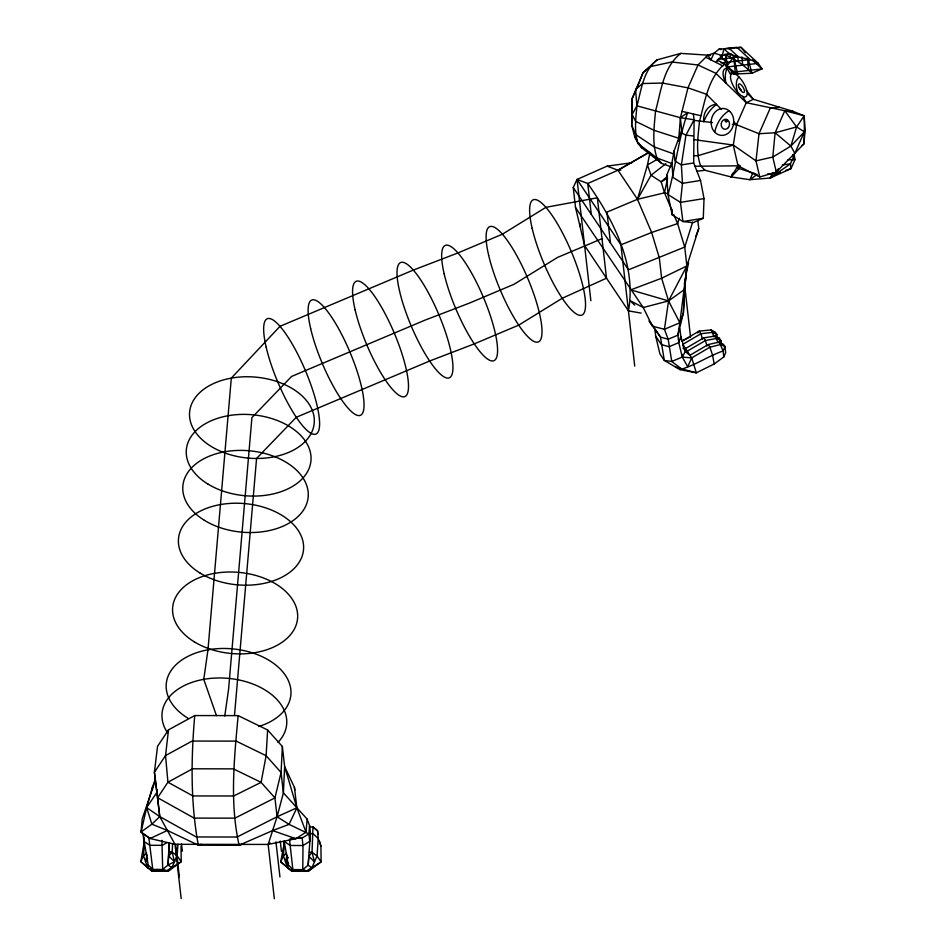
<?xml version="1.0" encoding="UTF-8"?>
<svg xmlns="http://www.w3.org/2000/svg" width="946" height="946" viewBox="0 0 946 946"><rect width="100%" height="100%" fill="white"/><g stroke="black" fill="none" stroke-linecap="round" stroke-linejoin="round"><path stroke-width="1.42" d="M152.412 789.981L152.424 787.178L155.392 778.865M580.052 226.52L580.123 223.705M733.363 74.072L751.904 73.256L762.038 68.904L758.243 63.358L741.025 47.324L718.984 49.204L714.124 53.153L707.868 55.199L698.018 64.978L687.979 87.848L680.411 117.694L681.64 130.359L674.167 150.769L671.944 162.617L666.682 175.27L668.006 194.569L672.157 214.813L682.917 221.53L693.134 222.665L703.28 218.278L704.037 198.589L700.525 180.461L693.69 162.96L694.092 119.752L693.359 113.851M169.452 843.099L168.033 864.999L162.688 869.445L152.779 869.433L148.203 864.975L142.811 833.71L141.072 831.96L142.219 818.893L155.44 780.131M181.183 898.57L174.998 844.317L159.756 816.587L154.399 772.291L157.544 746.323L168.518 729.839L194.734 715.554L238.144 715.614L267.623 729.969L282.357 746.5L281.08 772.468L283.398 792.831L277.083 816.753L268.156 844.435L274.34 898.7M684.195 295.802L683.343 313.197L677.904 335.156L678.755 342.629L682.255 357.056L687.718 366.717L691.703 357.907L709.938 347.217L720.84 344.439L724.979 346.65L725.665 352.657L723.785 356.938L714.218 363.974L696.339 372.819L679.902 369.614L664.305 360.426L659.918 353.887L655.684 336.137L654.833 328.664L649.831 321.711M684.396 291.463L686.879 265.921L698.751 228.53L697.758 219.827M181.041 846.008L181.206 861.723L171.865 867.636L168.033 864.999L169.157 842.614M172.61 843.489L172.125 852.062L174.502 861.723L168.033 864.999M283.374 847.569L280.726 861.853L292.03 871.29L308.313 871.313L321.108 861.912L317.052 855.988L312.026 852.251L308.904 856.307L314.486 861.912L312.026 852.251L312.984 826.981L309.389 826.97M267.623 729.969L266.122 755.7L261.084 782.354L274.931 797.892L277.083 816.753L289.074 824.368L308.881 833.934L309.732 841.408L302.98 845.511L290.197 845.488L284.167 841.372L288.305 865.164L287.643 867.801L292.267 870.817L306.764 870.84L321.108 861.912L320.942 846.197L319.381 840.805M688.582 262.917L685.779 275.794L683.343 313.197L679.855 322.763L677.904 335.156L668.183 339.259L660.485 337.095L648.944 320.966M144.312 844.104L143.532 855.752L140.824 861.664L151.987 871.1L168.27 871.124L181.206 861.723L177.15 855.799L172.125 852.062L169.5 851.944M177.931 844.151L177.15 855.799L171.865 867.636L168.27 871.124L162.688 869.445L161.908 840.332M284.403 841.384L283.433 855.941L280.726 861.853L292.03 871.29L292.87 869.622L289.488 839.268M282.357 746.5L284.64 766.556L283.398 792.831L307.154 819.118L309.602 825.692L310.454 833.166L308.136 865.2L302.791 869.634L292.87 869.622L285.538 861.865L287.028 854.983M238.144 715.614C234.23 758.609 229.582 802.622 239.113 845.216L241.975 844.4M234.49 715.46L256.567 458.467L296.275 417.281L429.614 361.029L474.242 343.895L518.692 325.14L562.208 298.286L606.504 278.183L597.352 197.809L545.925 207.328L502.409 234.194L457.959 252.937L413.331 270.071L279.992 326.323L231.309 378.116A62.554 40.654 5 0 0 211.195 446.441A62.554 40.654 5 0 0 313.244 428.266A62.554 40.654 5 0 0 231.309 378.116L207.966 649.831L203.768 679.334L216.445 715.59M144.017 837.056L143.662 841.183L149.693 845.298L162.476 845.322L166.981 842.579M157.734 869.433L160.122 871.112M288.305 865.164L288.518 862.622M297.824 869.622L300.166 871.301M142.811 833.71L150.071 838.511L174.998 844.317L268.156 844.435L295.885 838.712L306.019 832.184L307.154 819.118M309.602 825.692L308.881 833.934L302.129 838.038L290.422 838.7M309.732 841.408L310.454 833.166M308.904 856.307L308.136 865.2L311.908 867.825L308.313 871.313L302.791 869.634L302.98 845.511L302.129 838.038L297.02 838.026M710.529 55.329L680.813 53.39L657.127 59.846C643.103 70.595 641.423 89.965 636.918 105.834C635.878 118.356 633.926 131.399 638.112 143.556L641.707 147.812L661.526 163.362L670.785 166.709M748.251 94.352L753.383 99.295L792.914 111.285L804.171 115.814L805.176 129.909L803.899 143.969L776.311 172.113L759.744 176.985L738.01 165.81L694.849 166.248M678.578 141.108L680.411 117.694L687.683 112.598C678.306 139.239 675.586 167.537 668.006 194.569L680.458 202.349L704.037 198.589M792.914 111.285L784.802 110.741L775.117 132.771L772.799 157.048L776.311 172.113L777.47 169.476M194.734 715.554C191.033 758.479 190.453 802.681 198.317 845.168L239.113 845.216L272.614 830.588L289.074 824.368L296.867 807.813L294.419 787.368L284.64 766.556L296.867 807.813L306.019 832.184M685.779 275.794L679.855 322.763L664.423 329.279L652.468 326.228L643.221 307.521L575.523 207.541L573.241 187.474L577.048 179.444L607.119 166.129L631.987 162.724M641.175 313.114L628.44 310.867C636.682 265.022 613.434 219.862 587.75 183.5L577.048 179.444L590.872 300.745M168.518 729.839L165.538 755.558L167.927 782.224L157.615 797.726L159.756 816.587L151.88 824.179L141.072 831.96L150.071 838.511L167.383 830.446L198.317 845.168L201.179 844.352M157.06 789.744L156.717 792.665L146.654 807.6L141.072 831.96M144.218 842.117L140.824 861.664L151.987 871.1L152.779 869.433L148.841 837.825L151.395 837.837M283.634 846.138L284.285 841.029M224.77 716.016L228.577 689.327L251.92 417.612L291.616 376.413L424.955 320.162L469.583 303.039L514.033 284.285L557.561 257.418L601.999 238.676M673.777 214.6L677.608 223.575L684.727 247.06L686.879 265.921L668.55 300.934L664.423 329.279L668.183 339.259L671.755 361.478L681.274 368.751L696.339 372.819L691.703 357.907L682.669 344.439L700.903 333.749L712.716 332.318L716.855 334.529L717.257 338.136M696.54 171.285L705.018 170.292L731.092 176.937L738.01 165.81L733.28 145.057L736.556 124.718L746.24 102.688L753.383 99.295L746.193 90.142M649.843 153.086L647.454 164.959L637.474 199.299L651.64 232.491L659.315 257.856L661.644 278.219L668.55 300.934L679.855 322.763M672.133 210.757L664.494 192.842L667.308 179.433M147.103 854.782L145.566 861.676L147.611 858.318M170.718 867.636L171.865 867.636L166.709 870.651L152.211 870.627L147.6 867.6L148.203 864.975M167.383 830.446L151.88 824.179L146.654 807.6L152.424 787.178M693.572 139.559L733.28 145.057L755.996 160.867L772.799 157.048L790.88 146.086L796.591 126.941L804.171 115.814L784.802 110.741L746.24 102.688L715.684 73.22L698.018 64.978L671.695 61.998L649.843 66.728L642.961 72.807L632.188 98.55L631.703 125.239L634.683 136.721L638.112 143.556L657.032 158.041L661.526 163.362M679.252 218.219L677.608 223.575L651.64 232.491L620.907 244.825L634.731 366.126M692.649 222.133L684.727 247.06L628.475 269.811L573.241 187.474M695.783 236.488L698.751 228.53M639.579 81.723L642.961 72.807L657.127 59.846M805.176 129.909L794.853 153.382L790.88 146.086L775.117 132.771L758.999 133.717L736.556 124.718L732.346 124.352M311.908 867.825L317.052 855.988L318.223 838.523L317.56 830.765L312.984 826.981L317.56 830.765L317.951 834.372M639.011 83.023L632.188 98.55L631.703 125.239L635.866 134.675L654.218 146.937L673.375 153.784M785.677 170.457L790.998 168.66L790.442 163.812L794.333 154.967L794.877 159.803L790.998 168.66L770.233 178.014L749.871 179.705L731.092 176.937L732.748 173.153M731.092 176.937L739.204 168.494L740.399 165.786M752.756 173.142L749.871 179.705L757.249 174.371M782.295 165.03L790.442 163.812L770.233 178.014L772.575 172.692M770.233 178.014L776.359 173.591L778.57 168.565M679.938 328.889L680.789 336.362L685.271 351.581L682.255 357.056L671.755 361.478L664.305 360.426L660.485 337.095L658.369 333.938M721.514 109.499L706.437 94.257L687.979 87.848L662.46 83.035L642.452 83.555L635.558 89.633L636.918 105.834L632.153 114.466L635.582 121.313L653.863 130.229L678.53 138.187M285.538 861.865L288.364 857.395M715.235 336.847L716.855 334.529L715.259 332.164L711.12 329.941L699.141 331.112L682.113 341.092M717.364 60.662L718.984 58.356M726.587 66.776L733.765 56.594L737.785 56.133M719.291 342.89L720.947 340.631L719.35 338.266L715.211 336.043L703.694 337.888L685.448 348.577L683.071 348.317L687.21 351.214L687.931 353.52M697.651 332.897L699.141 331.112L700.903 333.749L702.488 339.307M715.945 62.436L722.283 55.601L723.974 48.624C732.346 59.267 747.636 56.382 758.243 63.358L727.19 66.953L725.582 54.135M790.88 146.086L804.407 131.801L804.171 115.814M680.813 53.39C663.276 66.835 661.171 91.041 655.543 110.883C654.23 126.528 651.794 142.834 657.032 158.041L672.192 163.634M146.665 852.961L143.532 855.752L147.6 867.6M286.567 853.15L283.433 855.941L287.643 867.801M667.569 176.169L661.159 181.833L664.494 192.842L668.656 193.895M665.854 163.693L651.049 175.246L637.474 199.299L606.954 212.129L610.466 242.956M801.546 145.684L803.899 143.969L804.407 131.801L796.591 126.941L784.802 110.741M668.55 300.934L684.384 289.582L686.879 265.921L661.644 278.219L630.769 289.878L668.55 300.934L643.221 307.521L629.598 300.367L634.742 305.097M268.156 844.435L270.308 843.004M679.902 369.614C695.144 365.487 708.211 356.11 723.111 350.954L724.979 346.65L723.394 344.285L719.256 342.062L708.176 344.581L689.93 355.27L685.271 351.581M687.21 351.214L705.456 340.525L716.808 338.42L720.947 340.631L721.36 344.238M667.592 178.096L661.159 181.833L651.049 175.246L647.454 164.959L657.364 159.295M648.873 152.483L617.975 170.233L587.75 183.5L591.262 214.328M649.086 152.33L617.975 170.233L607.119 166.129M681.735 341.21L690.308 336.741M296.867 807.813L277.083 816.753L237.044 837.021L196.248 836.962L159.756 816.587L146.654 807.6M657.73 332.85L655.543 329.716M767.537 173.958L776.359 173.591L780.355 172.243M733.28 145.057L697.923 155.688L693.524 155.7M775.117 132.771L796.591 126.941M664.494 192.842L637.474 199.299L617.975 170.233L620.848 170.067M693.69 162.96L681.368 164.923L674.865 160.855L674.167 150.769M700.525 180.461L682.48 183.335L672.949 177.387L671.944 162.617M703.28 218.278L682.917 221.53L680.458 202.349L682.48 183.335L681.368 164.923L685.956 135.136L694.092 119.752L680.411 117.694L636.918 105.834M725.062 48.672L736.946 47.3L750.119 59.574L721.077 62.933M728.325 48.79L733.978 48.14M736.792 47.808L741.025 47.324L745.413 52.846M727.013 54.076L729.52 53.792L722.283 55.601L714.124 53.153L710.86 59.858L707.868 55.199M718.203 59.338L738.495 56.997L729.496 48.601M731.187 72.464L762.038 68.904L752.484 60M779.516 107.336L770.328 107.939L758.999 133.717L755.996 160.867L759.744 176.985M310.406 833.674L313.067 833.686L318.223 838.523L320.942 846.197M168.766 852.062L172.125 852.062L168.814 856.118L174.502 861.723M309.366 852.251L312.026 852.251M787.971 159.791L794.877 159.803L792.736 154.588M716.891 338.136L719.35 338.266L719.634 340.666M712.539 122.59L693.844 120.331M691.703 357.907L682.255 357.056L682.054 354.289M693.406 135.964L685.956 135.136L682.042 133.268L681.64 130.359M718.984 49.204L721.372 49.547M682.019 111.356L700.915 115.743M736.414 167.667L755.866 173.922M675.55 367.048L681.274 368.751M272.614 830.588L295.885 838.712M724.518 54.371C734.865 59.101 743.958 64.907 751.904 73.256L747.896 57.848M726.575 67.19L729.106 68.419L733.599 74.131M722.827 65.889L705.775 57.28M717.198 60.047L724.719 63.95L729.106 68.419M730.667 53.792L733.765 56.594L737.691 74.261L727.19 66.953L726.02 54.596M720.202 55.92L726.351 62.318M733.552 121.679L736.556 124.718M705.018 170.292L700.631 165.822C695.452 151.561 698.16 136.141 699.449 121.443C705.054 101.506 707.927 78.045 724.719 63.95L730.69 74.699M711.12 329.941L714.076 336.871M715.211 336.043L718.049 342.618M703.694 337.888L705.456 340.525L706.981 346.011M708.176 344.581L709.938 347.217L712.527 355.081L714.218 363.974M577.048 179.444L620.907 244.825M655.684 336.137L661.337 344.569L669.035 346.733L678.755 342.629L680.789 336.362L680.99 339.117M628.44 310.867L584.581 245.487L575.523 207.541M634.683 136.721L637.025 140.422M638.585 142.881L641.707 147.812M742.681 96.279L746.24 102.688M682.669 344.439L683.769 347.939M666.682 175.27L667.498 179.563M294.419 787.368L294.833 790.17M776.075 171.072L776.359 173.591M738.755 164.521L739.204 168.494M719.338 342.842L719.256 342.062L723.111 350.954L723.785 356.938M684.372 282.889L690.533 336.989M280.276 841.089L281.435 851.27M275.936 841.798L279.945 877.001M181.514 843.867L182.341 851.14M175.684 844.601L179.35 876.859M747.435 57.848L748.629 70.453M741.936 56.926L742.716 65.156M737.845 56.855L738.235 60.946M733.765 56.594L735.219 72.002M729.993 53.934L730.371 57.931M721.881 54.868L722.259 58.865M671.778 209.255L672.157 214.813M714.715 132.168A31.691 26.476 -83 0 1 728.976 110.729M737.442 91.963A31.691 12.097 58.4 0 1 739.122 77.123M167.466 732.712A62.554 40.654 5 0 1 227.88 678.329A62.554 40.654 5 0 1 278.041 742.326M187.852 718.156A62.554 40.654 5 0 1 186.433 657.151A62.554 40.654 5 0 1 279.295 668.124A62.554 40.654 5 0 1 258.672 726.528M739.583 88.215L740.978 90.047L739.583 88.215M281.08 772.468L274.931 797.892L234.904 818.16L194.107 818.101L157.615 797.726L154.399 772.291L165.538 755.558L192.144 741.061L236.204 741.12L266.122 755.7L281.08 772.468M192.57 768.802L167.927 782.224L192.913 795.941L233.709 795.988L261.084 782.354L233.366 768.862L192.57 768.802M730.17 111.687L727.77 109.771A13.504 11.281 -83 0 0 711.144 121.798A13.504 11.281 -83 0 0 726.67 134.19A13.504 11.281 -83 0 0 730.17 111.687M738.507 93.216L736.366 90.71A13.504 5.156 58.4 0 1 732.642 73.374A13.504 5.156 58.4 0 1 746.489 89.61A13.504 5.156 58.4 0 1 738.507 93.216M716.5 104.427A15.16 12.653 89.8 0 0 703.777 121.821A38.337 31.998 89.8 0 1 716.5 104.427M727.226 68.455A38.337 17.04 57.9 0 0 725.889 83.059A15.16 6.74 57.9 0 1 727.226 68.455M728.408 127.533A5.002 4.174 -83 0 0 726.292 119.397A5.002 4.174 -83 0 0 721.337 125.96A5.002 4.174 -83 0 0 728.408 127.533M726.812 121.62A1.194 0.993 -83 0 0 726.528 119.598A1.194 0.993 -83 0 0 725.192 120.982A1.194 0.993 -83 0 0 726.812 121.62M738.708 86.926A5.002 1.904 58.4 0 0 744.029 92.46A5.002 1.904 58.4 0 0 741.534 85.223A5.002 1.904 58.4 0 0 738.708 86.926M207.919 484.056A62.554 40.654 5 0 0 309.969 465.881A62.554 40.654 5 0 0 228.033 415.743A62.554 40.654 5 0 0 207.919 484.056M266.204 347.324A62.554 14.935 67.1 0 0 314.391 434.344A62.554 14.935 67.1 0 0 294.253 347.572A62.554 14.935 67.1 0 0 266.204 347.324M310.655 328.569A62.554 14.935 67.1 0 0 358.841 415.601A62.554 14.935 67.1 0 0 338.692 328.83A62.554 14.935 67.1 0 0 310.655 328.569M355.105 309.827A62.554 14.935 67.1 0 0 403.28 396.847A62.554 14.935 67.1 0 0 383.142 310.075A62.554 14.935 67.1 0 0 355.105 309.827M399.555 291.072A62.554 14.935 67.1 0 0 447.73 378.093A62.554 14.935 67.1 0 0 427.592 291.321A62.554 14.935 67.1 0 0 399.555 291.072M444.182 273.938A62.554 14.935 67.1 0 0 492.358 360.97A62.554 14.935 67.1 0 0 472.22 274.198A62.554 14.935 67.1 0 0 444.182 273.938M532.149 228.329A62.554 14.935 67.1 0 0 580.336 315.361A62.554 14.935 67.1 0 0 560.186 228.589A62.554 14.935 67.1 0 0 532.149 228.329M488.633 255.195A62.554 14.935 67.1 0 0 536.808 342.216A62.554 14.935 67.1 0 0 516.67 255.444A62.554 14.935 67.1 0 0 488.633 255.195M194.273 641.814A62.696 40.737 5 0 0 296.583 623.639A62.696 40.737 5 0 0 214.506 573.359A62.696 40.737 5 0 0 194.273 641.814M200.114 573.099A62.755 40.784 5 0 0 302.531 554.924A62.755 40.784 5 0 0 220.394 504.573A62.755 40.784 5 0 0 200.114 573.099M204.442 520.359A62.897 40.867 5 0 0 307.154 502.291A62.897 40.867 5 0 0 224.994 451.727A62.897 40.867 5 0 0 204.442 520.359"/></g></svg>
